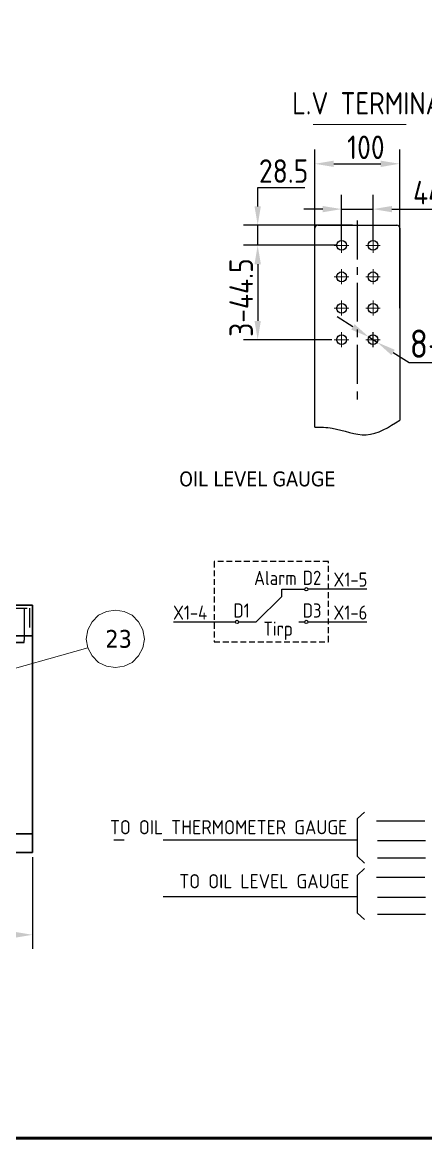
# Model space of a CAD drawing. Header units: millimetres. Extents: x 124493 to 133608, y -169944 to -164394.
# Drawn here: x 127490 to 128346, y -169741 to -167370 of the extents above; entities that cross this region are included whole.
import ezdxf

# ---------------------------------------------------------------- set-up
doc = ezdxf.new("R2010")
doc.units = ezdxf.units.MM
doc.header["$LTSCALE"] = 13
for name, pattern in [('CENTER', [50.8, 31.75, -6.35, 6.35, -6.35]), ('CENTERX2', [101.6, 63.5, -12.7, 12.7, -12.7]), ('HIDDEN', [9.525, 6.35, -3.175]), ('点画线', [18, 12, -2, 2, -2])]:
    doc.linetypes.add(name, pattern=pattern)
doc.layers.get('0').update_dxf_attribs({"color": 1, "linetype": 'CENTER'})
for name, color, linetype in [('1', 4, 'Continuous'), ('2', 3, 'Continuous'), ('4', 2, 'HIDDEN'), ('粗实线', 4, 'Continuous'), ('细实线', 2, 'Continuous'), ('虚线', 6, 'HIDDEN')]:
    doc.layers.add(name, color=color, linetype=linetype)
doc.layers.add('中心线层', color=1, linetype='点画线', lineweight=18, true_color=0xff0000)
doc.layers.add('标注、文本', color=3, linetype='Continuous', lineweight=25)
doc.layers.add('铁心', color=3, linetype='Continuous', lineweight=0)
doc.styles.add('ACISOTS', font='isocp.shx', dxfattribs={"height": 1, "bigfont": 'gbcbig.shx'})
doc.styles.get("Standard").update_dxf_attribs({"font": 'gbenor.shx', "bigfont": 'gbcbig.shx'})
doc.styles.add('Tahoma$001', font='tahoma.ttf', dxfattribs={"height": 2.159784})
doc.styles.add('Tahoma_txtstyle_30.40_0_0', font='tahoma.ttf')
doc.dimstyles.new('1-15', dxfattribs={"dimscale": 20, "dimtxt": 3.5, "dimasz": 2, "dimexe": 1.5, "dimexo": 0.5, "dimgap": 0.5, "dimtad": 1, "dimtoh": 1, "dimdec": 1, "dimdsep": 46, "dimtxsty": 'Standard', "dimcen": 2.5, "dimclrd": 3, "dimclre": 3, "dimclrt": 3, "dimadec": 0, "dimazin": 2, "dimtfac": 1, "dimtdec": 1, "dimtmove": 0, "dimatfit": 2, "dimfxl": 1, "dimarcsym": 0})

# ---------------------------------------------------------------- blocks, each defined once
blk = doc.blocks.new('*D524')
at = {"layer": 'Defpoints', "color": 0, "transparency": 16777216}
for p in [(125781.6, -169132.1), (127511.6, -169132.1), (127511.6, -169306.6)]:
    blk.add_point(p, dxfattribs=at)
at = {"layer": '标注、文本', "color": 3, "lineweight": -2, "transparency": 16777216}
for p, q in [((125781.6, -169142.1), (125781.6, -169336.6)), ((127511.6, -169142.1), (127511.6, -169336.6)), ((125821.6, -169306.6), (127471.6, -169306.6))]:
    blk.add_line(p, q, dxfattribs=at)
at = {"layer": '标注、文本', "color": 3, "transparency": 16777216}
for points in [[(125821.6, -169299.9), (125821.6, -169313.3), (125781.6, -169306.6)], [(127471.6, -169299.9), (127471.6, -169313.3), (127511.6, -169306.6)]]:
    blk.add_solid(points, dxfattribs=at)
at = {"layer": '标注、文本', "color": 3, "transparency": 16777216, "insert": (126646.6, -169261.6), "char_height": 70, "attachment_point": 5}
blk.add_mtext('1730', dxfattribs=at)
blk = doc.blocks.new('*D661')
at = {"layer": 'Defpoints', "color": 0, "transparency": 16777216}
for p in [(128291.1, -167669.8), (128111.1, -167999.8), (128291.1, -167986.2)]:
    blk.add_point(p, dxfattribs=at)
at = {"layer": '标注、文本', "color": 3, "lineweight": -2, "transparency": 16777216}
for p, q in [((128111.1, -167989.8), (128111.1, -167639.8)), ((128291.1, -167976.2), (128291.1, -167639.8)), ((128151.1, -167669.8), (128251.1, -167669.8))]:
    blk.add_line(p, q, dxfattribs=at)
at = {"layer": '标注、文本', "color": 3, "transparency": 16777216}
for points in [[(128151.1, -167663.2), (128151.1, -167676.5), (128111.1, -167669.8)], [(128251.1, -167663.2), (128251.1, -167676.5), (128291.1, -167669.8)]]:
    blk.add_solid(points, dxfattribs=at)
at = {"layer": '标注、文本', "color": 3, "transparency": 16777216, "insert": (128219.3, -167634.8), "char_height": 50, "attachment_point": 5}
blk.add_mtext('100', dxfattribs=at)
blk = doc.blocks.new('*D662')
at = {"layer": 'Defpoints', "color": 0, "transparency": 16777216}
for p in [(127989.7, -167800.2), (128201.2, -167800.2), (128167.8, -167842.9)]:
    blk.add_point(p, dxfattribs=at)
at = {"layer": '标注、文本', "color": 3, "lineweight": -2, "transparency": 16777216}
for p, q in [((127989.7, -167760.2), (127989.7, -167720.2)), ((127989.7, -167720.2), (128090, -167720.2)), ((128191.2, -167800.2), (127959.7, -167800.2)), ((127989.7, -167842.9), (127989.7, -167800.2)), ((128157.8, -167842.9), (127959.7, -167842.9)), ((127989.7, -167882.9), (127989.7, -167922.9))]:
    blk.add_line(p, q, dxfattribs=at)
at = {"layer": '标注、文本', "color": 3, "transparency": 16777216}
for points in [[(127983, -167760.2), (127996.4, -167760.2), (127989.7, -167800.2)], [(127983, -167882.9), (127996.4, -167882.9), (127989.7, -167842.9)]]:
    blk.add_solid(points, dxfattribs=at)
at = {"layer": '标注、文本', "color": 3, "transparency": 16777216, "insert": (128044.8, -167685.2), "char_height": 50, "attachment_point": 5}
blk.add_mtext('28.5', dxfattribs=at)
blk = doc.blocks.new('*D663')
at = {"layer": 'Defpoints', "color": 0, "transparency": 16777216}
for p in [(128234.5, -167766), (128167.8, -167842.9), (128234.5, -167842.9)]:
    blk.add_point(p, dxfattribs=at)
at = {"layer": '标注、文本', "color": 3, "lineweight": -2, "transparency": 16777216}
for p, q in [((128167.8, -167832.9), (128167.8, -167736)), ((128234.5, -167832.9), (128234.5, -167736)), ((128127.8, -167766), (128087.8, -167766)), ((128167.8, -167766), (128234.5, -167766)), ((128274.5, -167766), (128432.1, -167766))]:
    blk.add_line(p, q, dxfattribs=at)
at = {"layer": '标注、文本', "color": 3, "transparency": 16777216}
for points in [[(128127.8, -167759.4), (128127.8, -167772.7), (128167.8, -167766)], [(128274.5, -167759.4), (128274.5, -167772.7), (128234.5, -167766)]]:
    blk.add_solid(points, dxfattribs=at)
at = {"layer": '标注、文本', "color": 3, "transparency": 16777216, "insert": (128373.3, -167731), "char_height": 50, "attachment_point": 5}
blk.add_mtext('44.5', dxfattribs=at)
blk = doc.blocks.new('*D664')
at = {"layer": 'Defpoints', "color": 0, "transparency": 16777216}
for p in [(128167.8, -167842.9), (127989.7, -168043.2), (128157.3, -168043.2)]:
    blk.add_point(p, dxfattribs=at)
at = {"layer": '标注、文本', "color": 3, "lineweight": -2, "transparency": 16777216}
for p, q in [((128157.8, -167842.9), (127959.7, -167842.9)), ((127989.7, -167882.9), (127989.7, -168003.2)), ((128147.3, -168043.2), (127959.7, -168043.2))]:
    blk.add_line(p, q, dxfattribs=at)
at = {"layer": '标注、文本', "color": 3, "transparency": 16777216}
for points in [[(127983, -167882.9), (127996.4, -167882.9), (127989.7, -167842.9)], [(127983, -168003.2), (127996.4, -168003.2), (127989.7, -168043.2)]]:
    blk.add_solid(points, dxfattribs=at)
at = {"layer": '标注、文本', "color": 3, "transparency": 16777216, "insert": (127954.7, -167953.9), "char_height": 50, "attachment_point": 5, "rotation": 90}
blk.add_mtext('3-44.5 ', dxfattribs=at)
blk = doc.blocks.new('*D754')
at = {"layer": 'Defpoints', "color": 0, "transparency": 16777216}
for p in [(128225.6, -168037.5), (128243.4, -168048.8)]:
    blk.add_point(p, dxfattribs=at)
at = {"layer": '标注、文本', "color": 3, "lineweight": -2, "transparency": 16777216}
for p, q in [((128191.9, -168016.1), (128158.1, -167994.6)), ((128225.6, -168037.5), (128243.4, -168048.8)), ((128277.1, -168070.3), (128310.9, -168091.7)), ((128310.9, -168091.7), (128485.9, -168091.7))]:
    blk.add_line(p, q, dxfattribs=at)
at = {"layer": '标注、文本', "color": 3, "transparency": 16777216}
for points in [[(128195.5, -168010.5), (128188.3, -168021.7), (128225.6, -168037.5)], [(128280.7, -168064.6), (128273.5, -168075.9), (128243.4, -168048.8)]]:
    blk.add_solid(points, dxfattribs=at)
at = {"layer": '标注、文本', "color": 3, "transparency": 16777216, "insert": (128403.4, -168051.7), "char_height": 60, "attachment_point": 5}
blk.add_mtext('8-%%C14', dxfattribs=at)

msp = doc.modelspace()

# ---------------------------------------------------------------- linework, layer by layer
at = {"color": 3}
for p, q in [((128216.21, -169045.92), (128201.48, -169059.66)), ((128201.48, -169140.45), (128201.48, -169059.66)), ((128344.38, -169065.11), (128242.02, -169065.11)), ((128201.48, -169106.02), (127684.35, -169106.02)), ((128346.25, -169107.07), (128243.89, -169107.07)), ((128216.21, -169154.2), (128201.48, -169140.45)), ((128216.21, -169165.92), (128201.48, -169179.66)), ((128346.25, -169143.63), (128243.89, -169143.63)), ((128201.48, -169260.45), (128201.48, -169179.66)), ((128344.38, -169185.11), (128242.02, -169185.11)), ((128201.48, -169226.02), (127761.05, -169226.02)), ((128346.25, -169227.07), (128243.89, -169227.07)), ((128216.21, -169274.2), (128201.48, -169260.45)), ((128346.25, -169263.63), (128243.89, -169263.63))]:
    msp.add_line(p, q, dxfattribs=at)
at = {"layer": '1', "color": 1, "linetype": 'CENTERX2', "lineweight": -3, "ltscale": 0.1}
msp.add_line((128201.18, -167790.21), (128201.11, -168184.91), dxfattribs=at)
at = {"layer": '1'}
for p, q in [((128111.1, -168228.69), (128111.12, -167806.17)), ((128117.12, -167800.17), (128285.12, -167800.17)), ((128291.12, -167806.17), (128291.09, -168213.89))]:
    msp.add_line(p, q, dxfattribs=at)
at = {"layer": '1', "ltscale": 0.15}
for p, q in [((128040.9, -168588.19), (128040.9, -168572.91)), ((128040.9, -168572.91), (128089.49, -168572.91)), ((128096.49, -168572.28), (128221.4, -168572.28)), ((127986.75, -168642.33), (128040.9, -168588.19)), ((127810.99, -168642.33), (127942.32, -168642.33)), ((127949.27, -168642.33), (127986.75, -168642.33)), ((128076.83, -168642.33), (128089.49, -168642.33)), ((128096.44, -168642.33), (128221.34, -168642.33))]:
    msp.add_line(p, q, dxfattribs=at)
at = {"layer": '1', "const_width": 6.54}
msp.add_lwpolyline([(124978.4, -169738.19), (132154.4, -169738.19), (132154.4, -164580.44), (124978.4, -164580.44), (124978.4, -169738.19)], dxfattribs=at)
at = {"layer": '1'}
for centre in [(128167.81, -167842.92), (128234.54, -167842.93), (128167.81, -167909.87), (128167.81, -167909.87), (128234.48, -167909.88), (128234.5, -167909.88), (128167.81, -167976.62), (128167.81, -167976.62), (128234.48, -167976.63), (128234.5, -167976.63), (128167.81, -168043.17), (128167.81, -168043.17), (128234.48, -168043.18), (128234.5, -168043.18)]:
    msp.add_circle(centre, 10.5, dxfattribs=at)
at = {"layer": '1', "ltscale": 0.15}
for centre in [(128092.96, -168572.91), (127945.79, -168642.33), (128092.96, -168642.33)]:
    msp.add_circle(centre, 3.47, dxfattribs=at)
at = {"layer": '1'}
for centre, start, end in [((128117.12, -167806.17), 90, 180), ((128285.12, -167806.17), 0, 90)]:
    msp.add_arc(centre, 6, start, end, dxfattribs=at)
at = {"layer": '4', "ltscale": 0.15}
for p, q in [((127897.2, -168514.35), (127897.2, -168684.54)), ((128140.17, -168514.35), (127897.2, -168514.35)), ((128140.17, -168684.54), (128140.17, -168514.35)), ((127897.2, -168684.54), (128140.17, -168684.54))]:
    msp.add_line(p, q, dxfattribs=at)
at = {"layer": '中心线层'}
for p, q in [((128167.81, -167826.8), (128167.81, -167858.63)), ((128234.55, -167826.81), (128234.54, -167858.64)), ((128152.31, -167842.92), (128183.31, -167842.92)), ((128250.04, -167842.93), (128219.04, -167842.92)), ((128167.81, -167893.55), (128167.81, -167925.38)), ((128234.53, -167893.56), (128234.52, -167925.39)), ((128152.31, -167909.67), (128183.31, -167909.67)), ((128250.02, -167909.68), (128219.02, -167909.67)), ((128152.31, -167976.42), (128183.31, -167976.42)), ((128167.81, -167960.3), (128167.81, -167992.13)), ((128250, -167976.43), (128219, -167976.42)), ((128234.51, -167960.31), (128234.5, -167992.14)), ((128167.81, -168027.05), (128167.81, -168058.88)), ((128167.81, -168027.05), (128167.81, -168058.88)), ((128234.48, -168027.06), (128234.48, -168058.89)), ((128234.51, -168027.06), (128234.5, -168058.89)), ((128152.31, -168043.17), (128183.31, -168043.17)), ((128152.31, -168043.17), (128183.31, -168043.17)), ((128249.98, -168043.18), (128218.98, -168043.17)), ((128250, -168043.18), (128219, -168043.17))]:
    msp.add_line(p, q, dxfattribs=at)
at = {"layer": '标注、文本'}
for p in [(127493.64, -168613.12), (127493.64, -168686.07)]:
    msp.add_line(p, (127493.64, -168681.07), dxfattribs=at)
msp.add_open_spline([(128111.1, -168228.69), (128123.34, -168228.87), (128160.15, -168229.4), (128222.68, -168258.05), (128267.94, -168228.84), (128291.1, -168213.89)], degree=3, knots=[0, 0, 0, 0, 73.6094398, 221.2812779, 375.9462142, 375.9462142, 375.9462142, 375.9462142], dxfattribs=at)
at = {"layer": '粗实线', "lineweight": 30}
for p, q in [((125781.6, -168607.12), (127511.6, -168607.12)), ((127511.6, -168607.12), (127511.6, -168672.12)), ((127511.6, -168607.12), (127511.6, -169132.12)), ((125906.6, -168672.12), (127511.6, -168672.12)), ((125781.6, -169092.12), (127511.6, -169092.12)), ((125781.6, -169132.12), (127511.6, -169132.12))]:
    msp.add_line(p, q, dxfattribs=at)
at = {"layer": '细实线', "color": 4, "lineweight": 30}
msp.add_line((125781.6, -168686.07), (127493.64, -168686.07), dxfattribs=at)
at = {"layer": '虚线', "ltscale": 0.5}
for p, q in [((125787.6, -168613.12), (127511.6, -168613.12)), ((127505.6, -168613.12), (127505.6, -168672.12))]:
    msp.add_line(p, q, dxfattribs=at)
at = {"layer": '铁心'}
msp.add_line((128305.12, -167586.27), (128107.21, -167586.27), dxfattribs=at)
msp.add_lwpolyline([(127749.31, -168678.88), (127745.99, -168659), (127736.96, -168641.84), (127723.1, -168627.98), (127705.93, -168620.45), (127687.56, -168617.14), (127668.89, -168620.45), (127652.02, -168627.98), (127638.17, -168641.84), (127628.83, -168659), (127625.82, -168678.88), (127628.83, -168697.56), (127638.17, -168714.42), (127652.02, -168728.28), (127668.89, -168736.11), (127687.56, -168739.12), (127705.93, -168736.11), (127723.1, -168728.28), (127736.96, -168714.42), (127745.99, -168697.56)], close=True, dxfattribs=at)
msp.add_lwpolyline([(127412.6, -168758.18), (127628.83, -168697.56), (127628.83, -168697.56)], dxfattribs=at)

# ---------------------------------------------------------------- texts
at = {"color": 3, "style": 'ACISOTS'}
for s, p in [('TO OIL THERMOMETER GAUGE ', (127675.99, -169093.18)), ('TO OIL LEVEL GAUGE  ', (127823.09, -169207.86))]:
    msp.add_text(s, height=30, dxfattribs=at).set_placement(p)
at = {"layer": '2', "ltscale": 0.15}
for s, p in [('Alarm', (127982.11, -168564)), ('D2', (128085.06, -168563.74)), ('X1-5', (128150.64, -168567.43)), ('X1-4', (127809.97, -168637.47)), ('D1', (127937.89, -168633.16)), ('D3', (128085.06, -168633.16)), ('X1-6', (128150.58, -168637.47)), ('Tirp', (128001.7, -168671.59))]:
    msp.add_text(s, height=30, dxfattribs=at).set_placement(p)
at = {"layer": '铁心'}
msp.add_text('L.V TERMINAL', height=47.2491, dxfattribs=at).set_placement((128062.82, -167564.98))
for s, height, style, p in [('OIL LEVEL GAUGE', 31.4681, 'Tahoma_txtstyle_30.40_0_0', (127823.06, -168354.45)), ('23', 37.589, 'Tahoma$001', (127666.23, -168697.11))]:
    msp.add_text(s, height=height, dxfattribs=dict(at, style=style)).set_placement(p)

# ---------------------------------------------------------------- dimensions: what is measured, and where the dimension line sits
at = {"layer": '标注、文本'}
for base, p1, p2, text, picture, middle in [((128291.12, -167669.84), (128111.12, -167999.83), (128291.12, -167986.17), '100', '*D661', (128219.31, -167669.84)), ((128234.54, -167766.02), (128167.81, -167842.92), (128234.54, -167842.93), '44.5', '*D663', (128373.32, -167766.02))]:
    dim = msp.add_linear_dim(base=base, p1=p1, p2=p2, text=text, dimstyle='1-15', override={"dimtxt": 2.5}, dxfattribs=at)
    dim.commit()
    dim.dimension.update_dxf_attribs({"geometry": picture, "text_midpoint": middle, "dimtype": 160})
for base, p2, angle, text, picture, middle in [((127989.7, -167800.17), (128201.18, -167800.17), 90, '28.5', '*D662', (128044.84, -167720.17)), ((127989.7, -168043.17), (128157.31, -168043.17), 270, '3-44.5 ', '*D664', (127989.7, -167953.92))]:
    dim = msp.add_linear_dim(base=base, p1=(128167.81, -167842.92), p2=p2, angle=angle, text=text, dimstyle='1-15', override={"dimtxt": 2.5}, dxfattribs=at)
    dim.commit()
    dim.dimension.update_dxf_attribs({"geometry": picture, "text_midpoint": middle, "dimtype": 160})
dim = msp.add_diameter_dim_2p(p1=(128225.64, -168037.54), p2=(128243.36, -168048.81), text='8-%%C14', dimstyle='1-15', override={"dimtxt": 3, "dimcen": 2}, dxfattribs=at)
dim.commit()
dim.dimension.update_dxf_attribs({"geometry": '*D754', "text_midpoint": (128403.38, -168051.72)})
dim = msp.add_linear_dim(base=(127511.6, -169306.6), p1=(125781.6, -169132.12), p2=(127511.6, -169132.12), dimstyle='1-15', dxfattribs=at)
dim.commit()
dim.dimension.update_dxf_attribs({"geometry": '*D524', "text_midpoint": (126646.6, -169261.6)})

doc.saveas('drawing.dxf')
